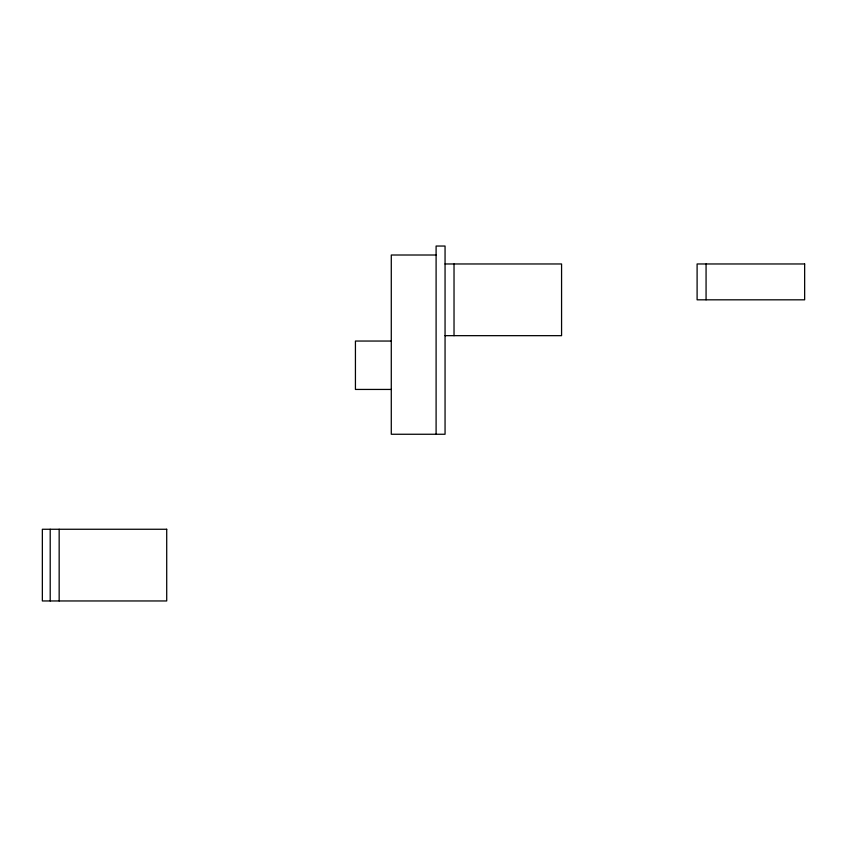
<?xml version="1.0" encoding="UTF-8"?>
<svg xmlns="http://www.w3.org/2000/svg" width="847" height="847" viewBox="0 0 847 847"><rect width="100%" height="100%" fill="white"/><g stroke="black" fill="none" stroke-linecap="round" stroke-linejoin="round"><path stroke-width="1.27" d="M436.099 255.011L391.282 255.011L391.282 434.257L445.056 434.257L445.056 246.043L436.099 246.043L436.099 434.257M445.056 263.968L561.572 263.968L561.572 335.666L445.056 335.666M391.282 341.045L355.433 341.045L355.433 389.44L391.282 389.44M706.07 263.968L706.07 299.817M454.024 263.968L454.024 335.666M59.163 529.259L59.163 600.957M50.206 529.259L50.206 600.957M804.65 263.968L697.102 263.968L697.102 299.817L804.65 299.817L804.65 263.968M166.711 529.259L42.35 529.259L42.35 600.957L166.711 600.957L166.711 529.259"/></g></svg>
